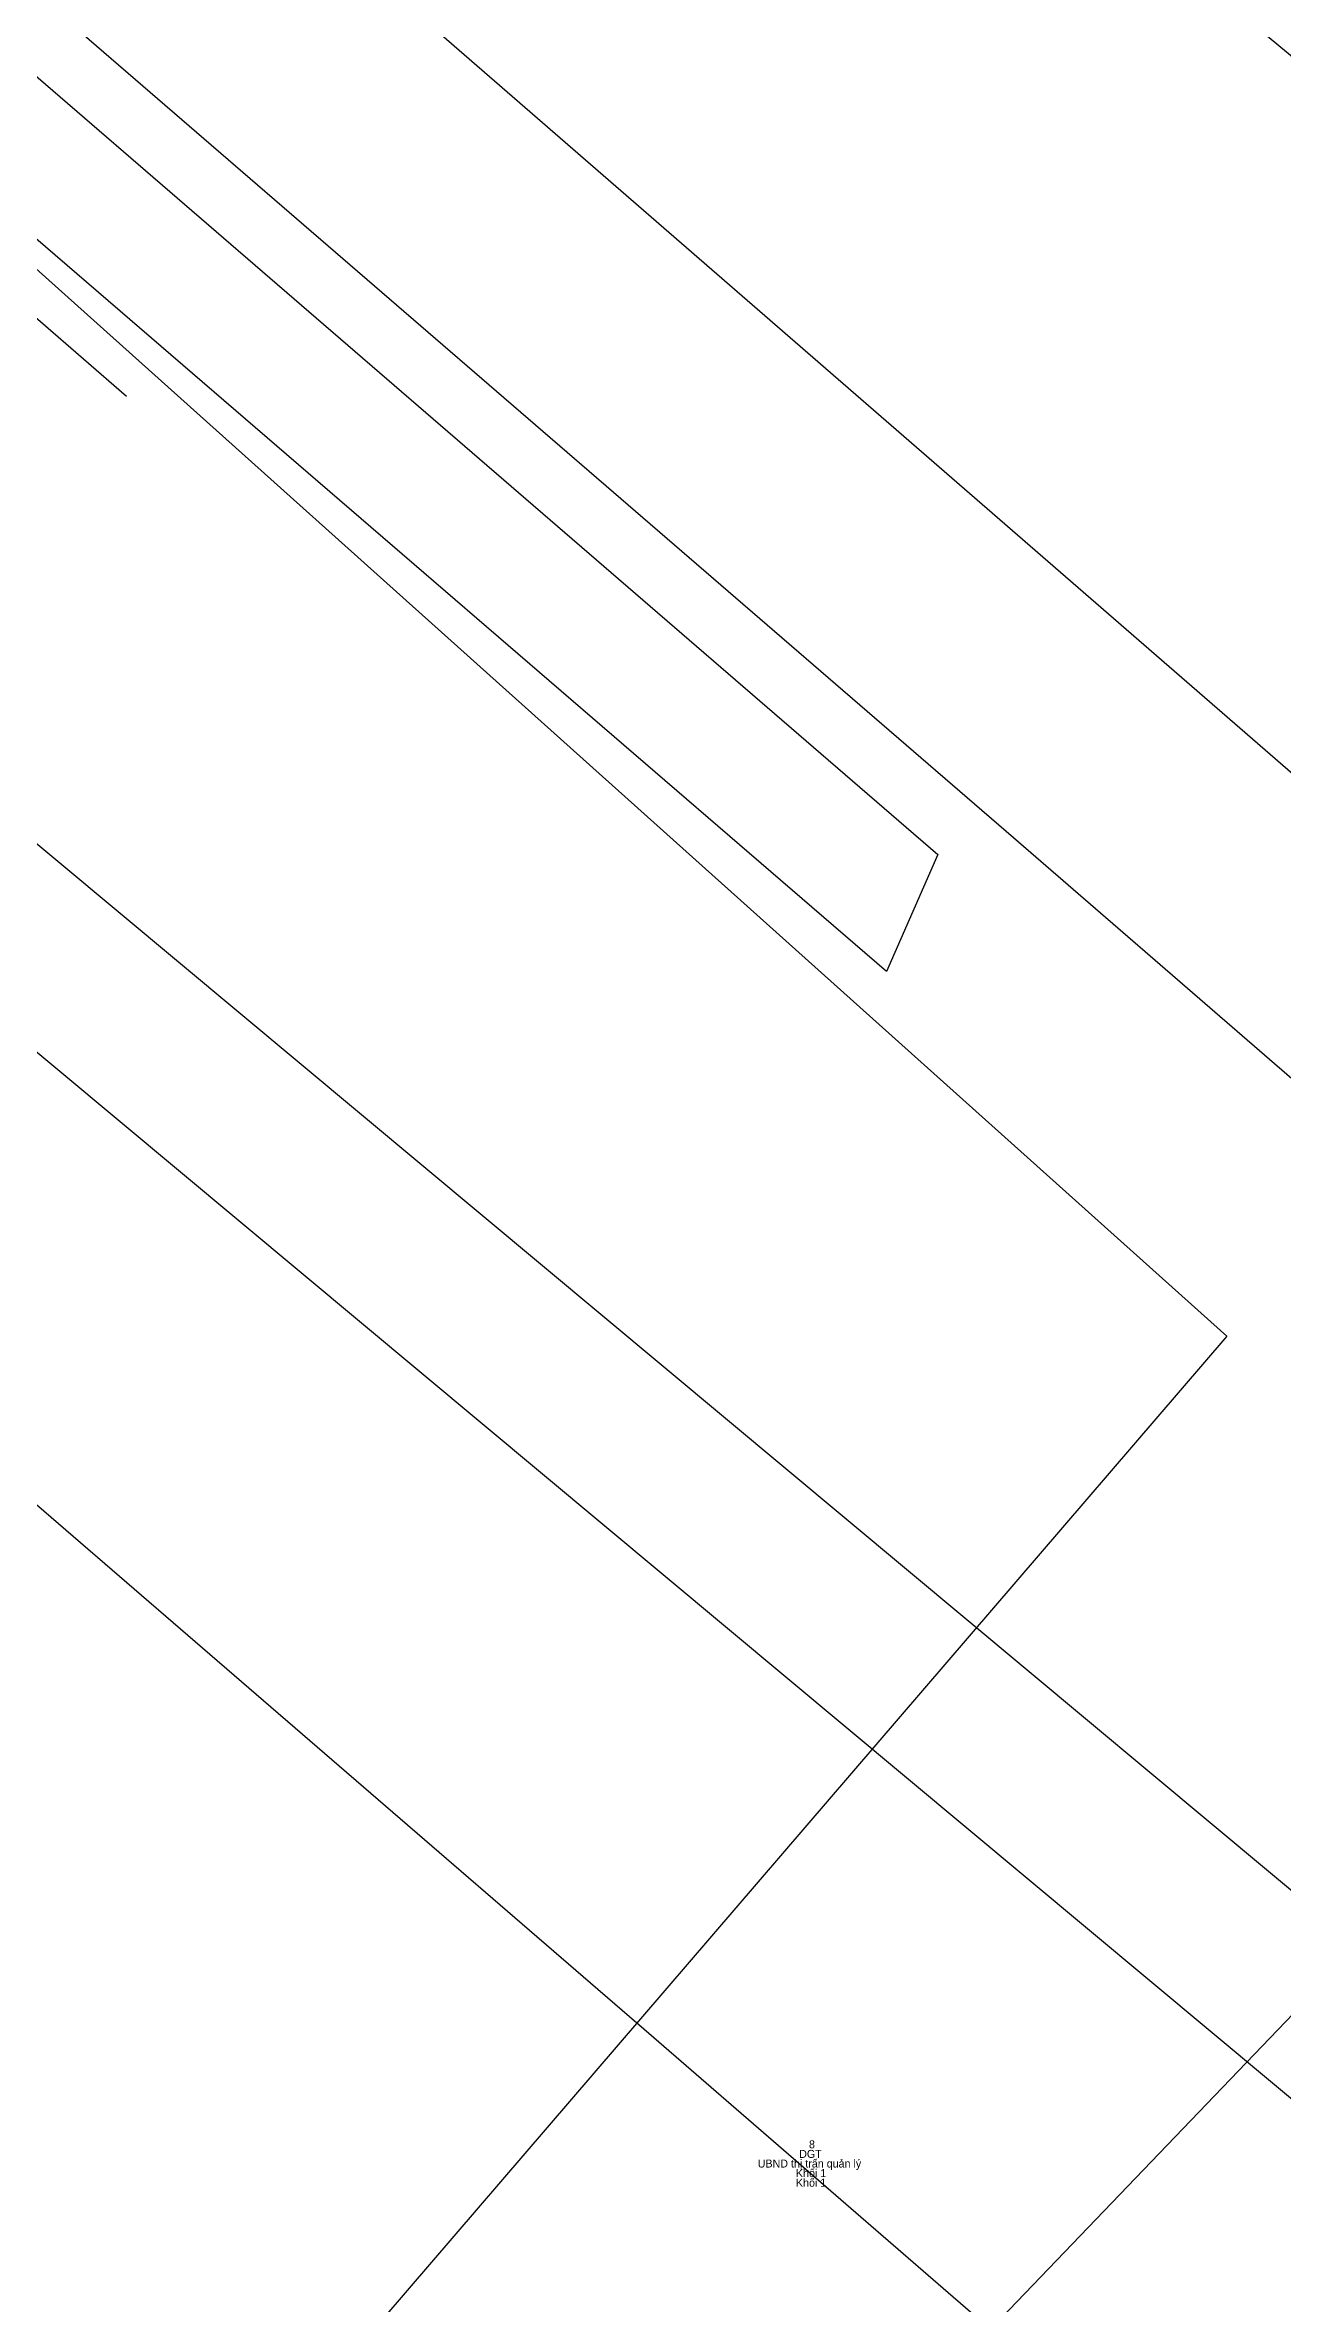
# Model space of a CAD drawing. Extents: x 549390 to 550118, y 1841259 to 1842146.
# Drawn here: x 549780.79 to 549796.25, y 1841890.11 to 1841918.34 of the extents above; entities that cross this region are included whole.
import ezdxf

# ---------------------------------------------------------------- set-up
doc = ezdxf.new("R2010")
doc.units = 0
for name, color, linetype in [('Level 10', 7, 'Continuous'), ('Level 15', 7, 'Continuous'), ('Level 22', 7, 'Continuous'), ('Level 23', 7, 'Continuous'), ('Level 31', 7, 'Continuous'), ('Level 46', 7, 'Continuous'), ('Level 50', 7, 'Continuous')]:
    doc.layers.add(name, color=color, linetype=linetype)

msp = doc.modelspace()

# ---------------------------------------------------------------- linework, layer by layer
at = {"layer": 'Level 10'}
msp.add_line((549762.93, 1841930.33), (549781.8, 1841913.95), dxfattribs=at)
at = {"layer": 'Level 22'}
msp.add_lwpolyline([(549683.458, 1842000), (549734.43, 1841958.909), (549792.886, 1841908.434), (549854.06, 1841855.451)], dxfattribs=at)
at = {"layer": 'Level 23'}
for points in [[(549702.43, 1841996.97), (549720.21, 1841982.94), (549752.56, 1841956.16), (549768.59, 1841942.59), (549784.06, 1841928.39), (549800.19, 1841915.03), (549807.93, 1841907.93), (549815.73, 1841901.03), (549830.29, 1841889.14), (549841.65, 1841879.52), (549853.29, 1841869.15), (549863.5, 1841859.7), (549877.72, 1841848.55), (549881.38, 1841852.47)], [(549780.35, 1841915.83), (549795.55, 1841902.2), (549771.54, 1841874.24)], [(549736.08, 1841826.99), (549747.95, 1841841), (549761.86, 1841856.9), (549772.68, 1841869.03), (549800.93, 1841898.47), (549846.58, 1841858.41)]]:
    msp.add_lwpolyline(points, dxfattribs=at)
at = {"layer": 'Level 31'}
msp.add_lwpolyline([(549682.21, 1842000), (549733.93, 1841958.31), (549791.94, 1841908.22), (549791.3, 1841906.76), (549732.97, 1841957.03), (549679.89, 1841999.82), (549679.67, 1842000)], dxfattribs=at)
at = {"layer": 'Level 46'}
msp.add_lwpolyline([(549573, 1842100), (549580.99, 1842088.64), (549590.34, 1842080.72), (549689.33, 1842000), (549743.71, 1841954.97), (549853.1, 1841859.96), (550014.42, 1841724.51), (550100, 1841655.92)], dxfattribs=at)
at = {"layer": 'Level 50'}
msp.add_line((549772.56, 1841907.1), (549788.18, 1841893.62), dxfattribs=at)
for points in [[(550000.63, 1841724.424), (549949.05, 1841766.249), (549900.097, 1841808.062), (549834.723, 1841863.256), (549772.33, 1841915.318), (549713.25, 1841964.538), (549669.776, 1842000.768)], [(549999.37, 1841722.871), (549947.77, 1841764.711), (549898.803, 1841806.538), (549833.437, 1841861.724), (549771.05, 1841913.782), (549711.97, 1841963.002), (549668.495, 1841999.232)], [(549788.18, 1841893.62), (549788.202, 1841893.598), (549792.6, 1841889.79)]]:
    msp.add_lwpolyline(points, dxfattribs=at)

# ---------------------------------------------------------------- texts
at = {"layer": 'Level 15'}
for s, height, p in [('8', 0.1, (549790.33, 1841892.05)), ('UBND thị trấn quản lý', 0.10002, (549789.689, 1841891.81)), ('DGT', 0.1, (549790.207, 1841891.93)), ('Khối 1', 0.1, (549790.167, 1841891.69)), ('Khối 1', 0.1, (549790.167, 1841891.57))]:
    msp.add_text(s, height=height, dxfattribs=at).set_placement(p)

doc.saveas('drawing.dxf')
